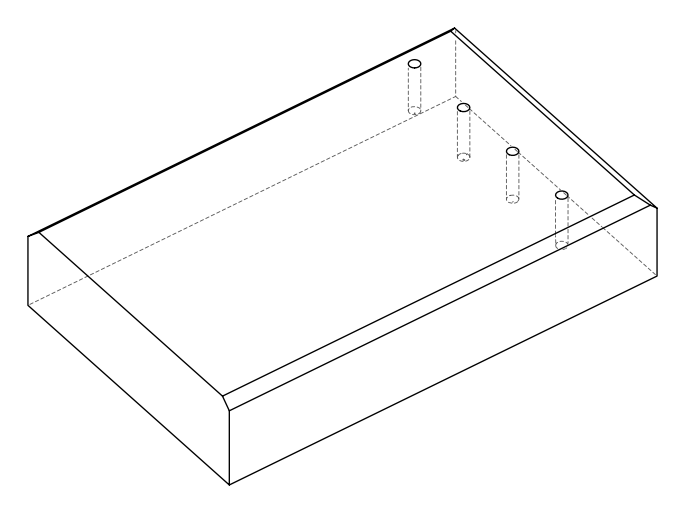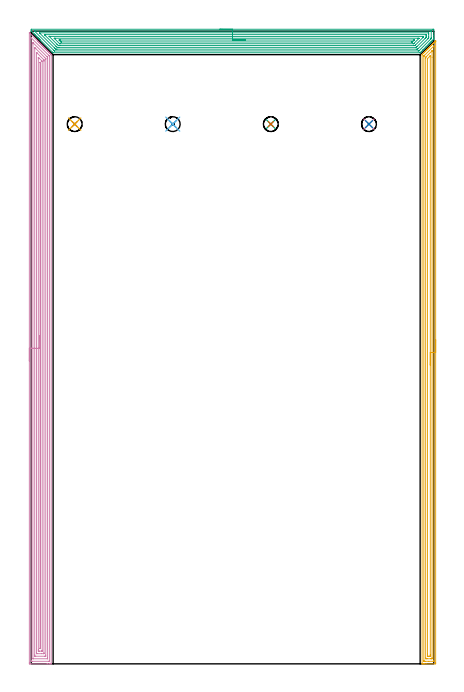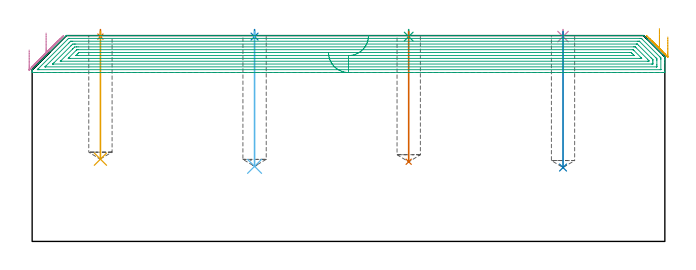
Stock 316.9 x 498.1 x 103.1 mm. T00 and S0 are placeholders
(PLAN: 11 operations, 2 tool changes, 61.9 min)
(1 SPOT_DRILL | STEP1POCKET | NXT0321_9005460120000 | 0.03 min | 3 mm3)
(2 SPOT_DRILL_1 | STEP1POCKET_1 | NXT0321_9005460120000 | 0.03 min | 1 mm3)
(3 SPOT_DRILL_2 | STEP1POCKET_2 | NXT0321_9005460120000 | 0.03 min | 1 mm3)
(4 SPOT_DRILL_3 | STEP1POCKET_3 | NXT0321_9005460120000 | 0.03 min | 2 mm3)
(5 DRILL_BLIND_HOLE_INTO_CENTER | STEP1POCKET | UGT0301_227 | 0.26 min | 6369 mm3)
(6 DRILL_BLIND_HOLE_INTO_CENTER_1 | STEP1POCKET_1 | UGT0301_227 | 0.27 min | 6918 mm3)
(7 DRILL_BLIND_HOLE_INTO_CENTER_2 | STEP1POCKET_2 | UGT0301_227 | 0.26 min | 6340 mm3)
(8 DRILL_BLIND_HOLE_INTO_CENTER_3 | STEP1POCKET_3 | UGT0301_227 | 0.27 min | 6816 mm3)
(9 AREA_MILL | FG_CHAMFER_SURFACE | UGT0205_001 | 17.43 min | 54211 mm3)
(10 AREA_MILL_1 | FG_CHAMFER_SURFACE_1 | UGT0205_001 | 27.53 min | 71811 mm3)
(11 AREA_MILL_2 | FG_CHAMFER_SURFACE_2 | UGT0205_001 | 15.78 min | 27652 mm3)
(TOOL NXT0321_9005460120000 | NC Spot Drill, 142deg, 12mm, Carbide, Uncoated | D12 PA142 FL30 Z2)
(TOOL UGT0301_227 | Twist Drill 11.7 mm | D11.7 PA118 FL90 Z2)
(TOOL UGT0205_001 | Chamfer Mill 20 x 3 x 45 deg. | D20 FL50 Z2)
(OP 1 SPOT_DRILL)
G17 G21 G94 G90
T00 M6
G54
G17 G0 G90 X34.2 Y424.9 S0 M3
G43 Z113.1 H0
G94 G81 G98 Z102.596 F250. R106.1
G80
M5
M2
(OP 2 SPOT_DRILL_1)
G17 G21 G94 G90
T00 M6
G54
G17 G0 G90 X111.4 Y424.9 S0 M3
G43 Z113.1 H0
G94 G81 G98 Z102.596 F250. R106.1
G80
M5
M2
(OP 3 SPOT_DRILL_2)
G17 G21 G94 G90
T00 M6
G54
G17 G0 G90 X188.6 Y424.9 S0 M3
G43 Z113.1 H0
G94 G81 G98 Z102.596 F250. R106.1
G80
M5
M2
(OP 4 SPOT_DRILL_3)
G17 G21 G94 G90
T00 M6
G54
G17 G0 G90 X265.9 Y424.9 S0 M3
G43 Z113.1 H0
G94 G81 G98 Z102.596 F250. R106.1
G80
M5
M2
(OP 5 DRILL_BLIND_HOLE_INTO_CENTER)
G17 G21 G94 G90
T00 M6
G54
G17 G0 G90 X34.2 Y424.9 S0 M3
G43 Z113.1 H0
G94 G81 G98 Z41.2 F250. R105.1
G80
M5
M2
(OP 6 DRILL_BLIND_HOLE_INTO_CENTER_1)
G17 G21 G94 G90
T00 M6
G54
G17 G0 G90 X111.4 Y424.9 S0 M3
G43 Z113.1 H0
G94 G81 G98 Z37.6 F250. R105.1
G80
M5
M2
(OP 7 DRILL_BLIND_HOLE_INTO_CENTER_2)
G17 G21 G94 G90
T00 M6
G54
G17 G0 G90 X188.6 Y424.9 S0 M3
G43 Z113.1 H0
G94 G81 G98 Z39.9 F250. R105.1
G80
M5
M2
(OP 8 DRILL_BLIND_HOLE_INTO_CENTER_3)
G17 G21 G94 G90
T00 M6
G54
G17 G0 G90 X265.9 Y424.9 S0 M3
G43 Z113.1 H0
G94 G81 G98 Z37. F250. R105.1
G80
M5
M2
(OP 9 AREA_MILL)
G17 G21 G94 G90
T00 M6
G54
G17 G0 G90 X148.45 Y499.6 S1061 M3
G43 Z113.1 H0
Z94.6
G94 G1 X148.488 Z93.729 F250.
X148.602 Z92.864
X148.791 Z92.012
X149.053 Z91.18
X149.387 Z90.374
X149.79 Z89.6
X150.259 Z88.864
X150.79 Z88.172
X151.379 Z87.529
X152.022 Z86.94
X152.714 Z86.409
X153.45 Z85.94
X154.224 Z85.537
X155.03 Z85.203
X155.862 Z84.941
X156.714 Z84.752
X157.578 Z84.638
X158.45 Z84.6
X316.271 Y499.599 Z84.601
X316.715 Y499.596 Z84.602
X316.89 Y499.592 Z84.606
X316.9 Y499.158 Z85.039
Y494.754 Z89.441
Y493.352 Z90.844
Y492.992 Z91.202
Y492.21 Z91.989
Y492.112 Z92.086
X316.899 Y491.809 Z92.387
X316.867 Y491.765 Z92.432
X316.502 Y491.402 Z92.798
X316.332 Y491.231 Z92.966
X315.659 Y490.559 Z93.641
X315.452 Y490.35 Z93.846
X314.816 Y489.716 Z94.484
X314.78 Y489.68 Z94.52
X314.571 Y489.469 Z94.727
X313.973 Y488.873 Z95.326
X313.886 Y488.785 Z95.413
X313.69 Y488.588 Z95.608
X313.13 Y488.03 Z96.169
X312.992 Y487.891 Z96.307
X312.81 Y487.708 Z96.488
X312.287 Y487.187 Z97.013
X311.929 Y486.827 Z97.369
X311.444 Y486.344 Z97.856
X311.048 Y485.946 Z98.25
X310.906 Y485.805 Z98.394
X310.611 Y485.511 Z98.689
X310.167 Y485.065 Z99.131
X309.688 Y484.588 Z99.612
X309.286 Y484.185 Z100.012
X308.766 Y483.665 Z100.534
X308.521 Y483.419 Z100.777
X308.405 Y483.304 Z100.894
X308.223 Y483.123 Z101.077
X308.073 Y482.973 Z101.227
X307.965 Y482.863 Z101.334
X307.925 Y482.824 Z101.374
X307.23 Y482.13 Z102.07
X307.084 Y481.983 Z102.214
X307.031 Y481.93 Z102.268
X306.41 Y481.31 Z102.89
X306.202 Y481.101 Z103.092
X306.198 Y481.1
X305.988 Z103.1
X17.618
X17.206 Y481.098 Z103.083
X17.048 Y481.249 Z102.946
X16.848 Y481.451 Z102.746
X16.758 Y481.542 Z102.658
X7.067 Y491.231 Z92.965
X6.737 Y491.563 Z92.637
X6.511 Y491.789 Z92.41
X6.292 Y492.007 Z92.191
X6.187 Y492.112 Z92.084
X5.748 Y492.552 Z91.647
X5.306 Y492.992 Z91.204
X5.1 Y493.199 Z91.
X5.051 Y493.249 Z90.951
X4.425 Y493.873 Z90.323
X4.209 Y494.092 Z90.108
X3.545 Y494.754 Z89.443
X3.366 Y494.934 Z89.265
X3.312 Y494.988 Z89.212
X2.664 Y495.635 Z88.562
X2.523 Y495.778 Z88.422
X0.347 Y497.953 Z86.246
X0.182 Y498.118 Z86.081
X0.027 Y498.277 Z85.922
X0.01 Y498.298 Z85.901
X0. Y498.996 Z85.204
Y499.321 Z84.879
X0.01 Y499.593 Z84.605
X0.071 Y499.6 Z84.6
X158.45
Y498.186 Z86.014
X314.576 Y498.185 Z86.015
X314.859 Y498.18 Z86.02
X314.886 Y498.179 Z86.021
X314.891 Y498.159 Z86.041
X314.897 Y498.124 Z86.076
X314.899 Y498.09 Z86.11
Y492.992 Z91.208
X314.897 Y492.584 Z91.616
X314.89 Y492.347 Z91.853
X314.874 Y492.235 Z91.965
X314.757 Y492.112 Z92.088
X314.622 Y491.973 Z92.227
X314.482 Y491.832 Z92.368
X305.54 Y482.891 Z101.309
X305.302 Y482.658 Z101.542
X305.204 Y482.566 Z101.634
X305.143 Y482.521 Z101.679
X304.553 Y482.514 Z101.686
X18.42 Y482.515 Z101.685
X18.32 Y482.516 Z101.684
X18.271 Y482.519 Z101.681
X18.25 Y482.521 Z101.679
X18.178 Y482.584 Z101.616
X17.799 Y482.954 Z101.246
X17.619 Y483.131 Z101.069
X2.916 Y497.834 Z86.366
X2.724 Y498.028 Z86.172
X2.631 Y498.125 Z86.075
X2.589 Y498.173 Z86.027
X2.585 Y498.18 Z86.02
X3.405 Y498.186 Z86.014
X158.45
Y496.772 Z87.428
X312.694 Y496.771 Z87.429
X312.78 Y496.77 Z87.43
X312.849 Y496.767 Z87.433
X312.886 Y496.765 Z87.435
X312.89 Y496.718 Z87.482
X312.896 Y496.516 Z87.684
X312.899 Y496.313 Z87.887
X312.9 Y495.635 Z88.565
Y493.67 Z90.53
X312.898 Y492.992 Z91.208
X312.896 Y492.793 Z91.407
X312.89 Y492.723 Z91.477
X312.853 Y492.664 Z91.536
X312.694 Y492.496 Z91.704
X312.501 Y492.301 Z91.899
X312.313 Y492.112 Z92.088
X304.385 Y484.185 Z100.015
X304.174 Y483.977 Z100.223
X304.14 Y483.946 Z100.254
X304.125 Y483.936 Z100.264
X304.098 Y483.933 Z100.267
X304.01 Y483.93 Z100.27
X303.752 Y483.929 Z100.271
X303.118 Y483.928 Z100.272
X20.301 Y483.929 Z100.271
X19.665 Y483.93 Z100.27
X19.407 Y483.933 Z100.267
X19.322 Y483.935 Z100.265
X19.264 Y483.947 Z100.253
X19.215 Y483.993 Z100.207
X19.018 Y484.185 Z100.015
X18.513 Y484.687 Z99.513
X18.134 Y485.065 Z99.135
X6.889 Y496.311 Z87.889
X6.686 Y496.516 Z87.684
X6.491 Y496.717 Z87.483
X6.447 Y496.765 Z87.435
X6.474 Y496.767 Z87.433
X6.542 Y496.77 Z87.43
X6.629 Y496.771 Z87.429
X158.45 Y496.772 Z87.428
Y495.357 Z88.843
X310.294
X310.757 Y495.353 Z88.847
X310.855 Y495.35 Z88.85
X310.89 Y495.348 Z88.852
X310.893 Y495.3 Z88.9
X310.896 Y495.192 Z89.008
X310.9 Y494.759 Z89.441
Y493.879 Z90.321
X310.897 Y493.436 Z90.764
X310.893 Y493.217 Z90.983
X310.89 Y493.164 Z91.036
X310.869 Y493.13 Z91.07
X310.821 Y493.075 Z91.125
X310.742 Y492.992 Z91.208
X310.38 Y492.629 Z91.571
X310.011 Y492.26 Z91.94
X303.698 Y485.946 Z98.254
X303.278 Y485.533 Z98.667
X303.133 Y485.394 Z98.806
X303.083 Y485.35 Z98.85
X303.011 Y485.347 Z98.853
X302.858 Y485.345 Z98.855
X302.576 Y485.343 Z98.857
X21.808
X21.195 Y485.344 Z98.856
X20.91 Y485.346 Z98.854
X20.301 Y485.354 Z98.846
X19.704 Y485.946 Z98.254
X19.407 Y486.242 Z97.958
X10.895 Y494.754 Z89.446
X10.465 Y495.187 Z89.013
X10.327 Y495.333 Z88.867
X10.319 Y495.351 Z88.849
X10.359 Y495.353 Z88.847
X10.465 Y495.355 Z88.845
X10.747 Y495.357 Z88.843
X158.45
Y493.943 Z90.257
X308.294
X308.436 Y493.942 Z90.258
X308.719 Y493.938 Z90.262
X308.891 Y493.935 Z90.265
X308.894 Y493.917 Z90.283
X308.896 Y493.873 Z90.327
X308.893 Y493.707 Z90.493
X308.89 Y493.625 Z90.575
X308.852 Y493.562 Z90.638
X308.259 Y492.957 Z91.243
X302.49 Y487.189 Z97.011
X302.126 Y486.827 Z97.373
X302.069 Y486.776 Z97.424
X302.053 Y486.764 Z97.436
X302.031 Y486.761 Z97.439
X301.964 Y486.759 Z97.441
X301.141 Y486.757 Z97.443
X22.984
X22.157 Y486.76 Z97.44
X22.089 Y486.764 Z97.436
X21.283 Y486.827 Z97.373
X21.195 Y486.909 Z97.291
X20.391 Y487.708 Z96.492
X20.301 Y487.797 Z96.403
X14.225 Y493.873 Z90.327
X14.18 Y493.921 Z90.279
X14.17 Y493.933 Z90.267
Y493.935 Z90.265
X14.18 Y493.936 Z90.264
X14.368 Y493.94 Z90.26
X14.652 Y493.943 Z90.257
X14.794
X158.45
Y492.529 Z91.671
X304.223
X304.646 Y492.528 Z91.672
X305.121 Y492.525 Z91.675
X305.226 Y492.522 Z91.678
X305.343 Y492.502 Z91.698
X305.246 Y492.401 Z91.799
X304.963 Y492.112 Z92.088
X301.44 Y488.588 Z95.612
X301.255 Y488.406 Z95.794
X301.07 Y488.228 Z95.972
X301.006 Y488.178 Z96.022
X300.952 Y488.176 Z96.024
X300.834 Y488.173 Z96.027
X300.599 Y488.172 Z96.028
X22.984
X22.511 Y488.173 Z96.027
X22.408 Y488.176 Z96.024
X22.386 Y488.178 Z96.022
X22.322 Y488.235 Z95.965
X22.227 Y488.325 Z95.875
X22.089 Y488.458 Z95.742
X18.436 Y492.112 Z92.088
X18.363 Y492.187 Z92.013
X18.225 Y492.332 Z91.868
X18.047 Y492.523 Z91.677
X18.094 Y492.524 Z91.676
X18.513 Y492.527 Z91.673
X18.984 Y492.529 Z91.671
X158.45
Y491.115 Z93.085
X301.188
X301.372 Y491.113 Z93.087
X301.464 Y491.11 Z93.09
X301.497 Y491.108 Z93.092
X301.493 Y491.101 Z93.099
X301.352 Y490.952 Z93.248
X301.209 Y490.806 Z93.394
X301.07 Y490.667 Z93.533
X300.466 Y490.063 Z94.137
X300.175 Y489.773 Z94.427
X300.019 Y489.624 Z94.576
X299.993 Y489.602 Z94.598
X299.959 Y489.592 Z94.608
X299.863 Y489.589 Z94.611
X299.669 Y489.587 Z94.614
X299.281 Y489.585 Z94.615
X299.164
X23.76
X23.566 Y489.587 Z94.613
X23.469 Y489.59 Z94.61
X23.426 Y489.592 Z94.608
X23.339 Y489.671 Z94.529
X22.984 Y490.015 Z94.185
X22.647 Y490.35 Z93.85
X22.089 Y490.909 Z93.291
X21.957 Y491.047 Z93.153
X21.904 Y491.104 Z93.096
X22.089 Y491.111 Z93.089
X22.209 Y491.113 Z93.087
X22.984 Y491.115 Z93.085
X23.101
X158.45
X159.322 Z93.123
X160.187 Z93.237
X161.038 Z93.426
X161.87 Z93.688
X162.676 Z94.022
X163.45 Z94.425
X164.186 Z94.894
X164.878 Z95.425
X165.521 Z96.014
X166.11 Z96.657
X166.642 Z97.35
X167.11 Z98.085
X167.513 Z98.859
X167.847 Z99.665
X168.109 Z100.497
X168.298 Z101.349
X168.412 Z102.214
X168.45 Z103.085
G0 Z113.1
M5
M2
(OP 10 AREA_MILL_1)
G17 G21 G94 G90
T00 M6
G54
G17 G0 G90 X-1.5 Y238.4 S1061 M3
G43 Z113.1 H0
Z95.9
G94 G1 Y238.438 Z95.028 F250.
Y238.552 Z94.164
Y238.741 Z93.312
Y239.003 Z92.48
Y239.337 Z91.674
Y239.74 Z90.9
Y240.208 Z90.164
Y240.74 Z89.472
Y241.329 Z88.829
Y241.972 Z88.24
Y242.664 Z87.708
Y243.4 Z87.24
Y244.174 Z86.837
Y244.98 Z86.503
Y245.812 Z86.241
Y246.664 Z86.052
Y247.528 Z85.938
Y248.4 Z85.9
Y496.669
X-1.496 Y496.783 Z85.903
X-1.494 Y496.784 Z85.904
X-1.482 Y496.783 Z85.916
X-1.005 Y496.306 Z86.394
X-0.292 Y495.593 Z87.107
X5.021 Y490.28 Z92.419
X5.065 Y490.235 Z92.464
X5.274 Y490.027 Z92.673
X5.318 Y489.983 Z92.716
X5.363 Y489.937 Z92.762
X5.57 Y489.73 Z92.969
X5.615 Y489.686 Z93.012
X5.661 Y489.64 Z93.06
X5.866 Y489.434 Z93.265
X5.912 Y489.389 Z93.309
X5.958 Y489.342 Z93.357
X6.163 Y489.138 Z93.562
X6.209 Y489.092 Z93.606
X6.256 Y489.044 Z93.655
X6.459 Y488.842 Z93.858
X6.506 Y488.795 Z93.903
X6.554 Y488.747 Z93.953
X6.755 Y488.545 Z94.154
X6.803 Y488.498 Z94.2
X6.851 Y488.449 Z94.25
X7.051 Y488.249 Z94.45
X7.1 Y488.201 Z94.497
X7.149 Y488.151 Z94.548
X7.348 Y487.953 Z94.747
X7.397 Y487.904 Z94.794
X7.447 Y487.854 Z94.846
X7.644 Y487.657 Z95.043
X7.694 Y487.607 Z95.091
X7.744 Y487.556 Z95.143
X7.94 Y487.36 Z95.339
X7.991 Y487.311 Z95.388
X8.042 Y487.259 Z95.441
X8.236 Y487.064 Z95.635
X8.288 Y487.014 Z95.685
X8.34 Y486.961 Z95.739
X8.533 Y486.768 Z95.932
X8.585 Y486.717 Z95.982
X8.637 Y486.663 Z96.036
X8.829 Y486.472 Z96.228
X8.882 Y486.42 Z96.279
X8.935 Y486.366 Z96.334
X9.125 Y486.175 Z96.524
X9.179 Y486.123 Z96.575
X9.232 Y486.068 Z96.631
X9.421 Y485.879 Z96.82
X9.476 Y485.826 Z96.872
X9.53 Y485.77 Z96.929
X9.718 Y485.583 Z97.116
X9.773 Y485.529 Z97.169
X9.828 Y485.473 Z97.227
X10.014 Y485.287 Z97.413
X10.069 Y485.232 Z97.466
X10.125 Y485.175 Z97.524
X10.31 Y484.99 Z97.709
X10.366 Y484.935 Z97.763
X10.423 Y484.877 Z97.822
X10.606 Y484.694 Z98.005
X10.663 Y484.638 Z98.06
X10.721 Y484.58 Z98.12
X10.903 Y484.398 Z98.301
X10.96 Y484.341 Z98.357
X11.018 Y484.282 Z98.417
X11.199 Y484.102 Z98.598
X11.257 Y484.044 Z98.654
X11.316 Y483.984 Z98.715
X11.495 Y483.805 Z98.894
X11.554 Y483.747 Z98.951
X11.614 Y483.687 Z99.013
X11.791 Y483.509 Z99.19
X11.851 Y483.45 Z99.248
X11.911 Y483.389 Z99.31
X12.087 Y483.213 Z99.486
X12.148 Y483.153 Z99.545
X12.209 Y483.092 Z99.608
X12.384 Y482.917 Z99.783
X12.445 Y482.857 Z99.842
X12.507 Y482.794 Z99.906
X12.68 Y482.62 Z100.079
X12.742 Y482.56 Z100.138
X12.804 Y482.496 Z100.203
X12.976 Y482.324 Z100.375
X13.039 Y482.263 Z100.435
X13.102 Y482.199 Z100.501
X13.272 Y482.028 Z100.671
X13.336 Y481.966 Z100.732
X13.399 Y481.901 Z100.798
X13.569 Y481.732 Z100.968
X13.633 Y481.669 Z101.029
X13.697 Y481.603 Z101.096
X13.865 Y481.435 Z101.264
X13.93 Y481.372 Z101.326
X13.995 Y481.306 Z101.394
X14.161 Y481.139 Z101.56
X14.227 Y481.075 Z101.623
X14.292 Y481.008 Z101.691
X14.457 Y480.843 Z101.856
X14.524 Y480.778 Z101.92
X14.59 Y480.71 Z101.989
X14.754 Y480.547 Z102.153
X14.82 Y480.481 Z102.217
X14.888 Y480.413 Z102.287
X15.05 Y480.25 Z102.449
X15.117 Y480.184 Z102.514
X15.186 Y480.115 Z102.584
X15.563 Y479.738 Z102.961
X15.602 Y479.698 Z102.997
X15.708 Y479.587 Z103.09
X15.7 Y479.226 Z103.1
Y0.166
X15.697 Y0.01 Z103.088
X15.651 Y0.007 Z103.043
X15.268 Y0. Z102.667
X14.888 Z102.287
X14.227 Z101.622
X13.005 Z100.402
X12.445 Z99.839
X-0.307 Z87.091
X-0.917 Y0.001 Z86.48
X-1.149 Y0.002 Z86.248
X-1.492 Y0.007 Z85.906
X-1.494 Y0.034 Z85.904
X-1.499 Y0.612 Z85.901
X-1.5 Y1.196 Z85.9
Y248.4
X-0.086 Z87.314
Y492.675
X-0.085 Y492.735 Z87.315
X-0.081 Y492.853 Z87.319
X-0.079 Y492.916 Z87.321
X-0.066 Y492.907 Z87.334
X-0.027 Y492.872 Z87.373
X0.234 Y492.616 Z87.634
X13.628 Y479.222 Z101.028
X14.227 Y478.62 Z101.627
X14.26 Y478.582 Z101.66
X14.275 Y478.564 Z101.675
X14.279 Y478.506 Z101.679
X14.284 Y478.388 Z101.684
X14.285 Y478.329 Z101.685
X14.286 Y478.27 Z101.686
X14.285 Y2.339 Z101.685
X14.284 Y2.28 Z101.684
X14.279 Y2.162 Z101.679
X14.27 Y2.01 Z101.67
X14.227 Y2.008 Z101.627
X13.732 Y2.001 Z101.132
X0.864 Y2. Z88.264
X0.369 Y2.001 Z87.769
X-0.027 Y2.008 Z87.373
X-0.076 Y2.01 Z87.324
X-0.082 Y2.22 Z87.318
X-0.085 Y2.339 Z87.315
X-0.086 Y248.4 Z87.314
X1.328 Z88.728
X1.329 Y488.151 Z88.729
X1.33 Y488.578 Z88.73
X1.334 Y489.044 Z88.734
X1.335 Y489.053 Z88.735
X1.351 Y489.044 Z88.751
X1.755 Y488.645 Z89.155
X12.445 Y477.955 Z99.845
X12.703 Y477.694 Z100.103
X12.831 Y477.561 Z100.231
X12.86 Y477.528 Z100.26
X12.865 Y477.496 Z100.265
X12.867 Y477.436 Z100.267
X12.871 Y477.01 Z100.271
Y4.649
X12.87 Y4.184 Z100.27
X12.867 Y4.077 Z100.267
X12.865 Y4.026 Z100.265
X12.859 Y4.01 Z100.259
X12.811 Y4.007 Z100.211
X12.627 Y4.001 Z100.027
X1.572 Z88.972
X1.449 Y4.003 Z88.849
X1.352 Y4.009 Z88.752
X1.334 Y4.013 Z88.734
X1.332 Y4.018 Z88.732
X1.33 Y4.041 Z88.73
X1.329 Y4.184 Z88.729
X1.328 Y248.4 Z88.728
X2.743 Z90.143
Y484.921
X2.744 Y485.092 Z90.144
X2.747 Y485.176 Z90.147
X2.749 Y485.188 Z90.149
X2.752 Z90.152
X2.786 Y485.157 Z90.186
X3.371 Y484.58 Z90.771
X3.537 Y484.415 Z90.937
X10.663 Y477.288 Z98.063
X11.402 Y476.543 Z98.802
X11.45 Y476.488 Z98.85
X11.453 Y476.443 Z98.853
X11.455 Y476.344 Z98.855
X11.457 Y476.145 Z98.857
Y475.748
Y6.863
X11.452 Y6.072 Z98.852
X11.451 Y6.022 Z98.851
X11.415 Y6.01 Z98.815
X11.309 Y6.006 Z98.709
X11.094 Y6.003 Z98.494
X10.663 Y6. Z98.063
X3.506 Z90.906
X3.094 Y6.002 Z90.494
X2.888 Y6.006 Z90.288
X2.785 Y6.01 Z90.185
X2.749 Y6.018 Z90.149
X2.743 Y6.863 Z90.143
Y248.4
X4.157 Z91.557
Y481.008
X4.159 Y481.278 Z91.559
X4.16 Y481.317 Z91.56
X4.162 Y481.325 Z91.562
X4.228 Y481.265 Z91.628
X4.361 Y481.139 Z91.761
X4.428 Y481.074 Z91.828
X4.494 Y481.008 Z91.894
X9.85 Y475.65 Z97.25
X9.927 Y475.565 Z97.327
X10.036 Y475.442 Z97.436
X10.038 Y475.384 Z97.438
X10.042 Y474.758 Z97.442
X10.043 Y474.487 Z97.443
Y8.649
X10.042 Y8.378 Z97.442
X10.038 Y8.106 Z97.438
X10.036 Y8.031 Z97.436
X10.03 Y8.009 Z97.43
X10.014 Y8.007 Z97.414
X9.934 Y8.003 Z97.334
X9.773 Y8.001 Z97.173
X9.529 Y8. Z96.929
X7.991 Z95.391
X5.074 Z92.474
X4.428 Y8.003 Z91.828
X4.178 Y8.006 Z91.578
X4.163 Y8.016 Z91.563
X4.161 Y8.023 Z91.561
X4.158 Y8.649 Z91.558
X4.157 Y8.92 Z91.557
Y248.4
X5.571 Z92.971
Y476.543
X5.573 Y477.181 Z92.973
X5.577 Y477.436 Z92.977
X5.578 Y477.461 Z92.978
X5.582 Y477.46 Z92.982
X5.613 Y477.436 Z93.013
X6.209 Y476.843 Z93.609
X6.509 Y476.543 Z93.909
X8.293 Y474.758 Z95.693
X8.596 Y474.444 Z95.996
X8.622 Y474.412 Z96.022
X8.625 Y474.397 Z96.025
X8.627 Y474.358 Z96.027
X8.628 Y474.278 Z96.028
X8.629 Y474.118 Z96.029
Y10.688
X8.628 Y10.434 Z96.028
X8.624 Y10.115 Z96.024
X8.622 Y10.037 Z96.022
X8.616 Y10.01 Z96.016
X8.568 Y10.007 Z95.968
X8.422 Y10.002 Z95.822
X6.642 Y10. Z94.042
X6.209 Y10.001 Z93.609
X5.749 Y10.003 Z93.149
X5.606 Y10.01 Z93.006
X5.578 Y10.014 Z92.978
X5.576 Y10.064 Z92.976
X5.573 Y10.179 Z92.973
X5.572 Y10.434 Z92.972
X5.571 Y11.074 Z92.971
Y248.4
X6.985 Z94.385
X6.986 Y473.202 Z94.386
X6.989 Y473.432 Z94.389
X6.992 Y473.583 Z94.392
X6.995 Y473.599 Z94.395
X7. Y473.595 Z94.4
X7.023 Y473.576 Z94.423
X7.1 Y473.501 Z94.5
X7.164 Y473.433 Z94.564
X7.195 Y473.397 Z94.595
X7.208 Y473.378 Z94.608
X7.21 Y473.316 Z94.61
X7.214 Y473.087 Z94.614
Y472.972
X7.215 Y472.857 Z94.615
Y12.998
X7.211 Y12.22 Z94.611
X7.209 Y12.111 Z94.609
X7.203 Y12.01 Z94.603
X7.1 Y12.005 Z94.5
X7.027 Y12.004 Z94.427
X7.001 Y12.007 Z94.401
X6.992 Y12.01 Z94.392
X6.99 Y12.03 Z94.39
X6.987 Y12.105 Z94.387
X6.986 Y12.22 Z94.386
X6.985 Y12.335 Z94.385
Y248.4
Y249.272 Z94.423
Y250.136 Z94.537
Y250.988 Z94.726
Y251.82 Z94.988
Y252.626 Z95.322
Y253.4 Z95.725
Y254.136 Z96.194
Y254.828 Z96.725
Y255.471 Z97.314
Y256.06 Z97.957
Y256.592 Z98.65
Y257.06 Z99.385
Y257.463 Z100.159
Y257.797 Z100.965
Y258.059 Z101.797
Y258.248 Z102.649
Y258.362 Z103.514
Y258.4 Z104.385
G0 Z113.1
M5
M2
(OP 11 AREA_MILL_2)
G17 G21 G94 G90
T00 M6
G54
G17 G0 G90 X318.4 Y255.15 S1061 M3
G43 Z113.1 H0
Z102.4
G94 G1 Y255.112 Z101.528 F250.
Y254.998 Z100.663
Y254.809 Z99.812
Y254.547 Z98.98
Y254.213 Z98.174
Y253.81 Z97.4
Y253.342 Z96.664
Y252.81 Z95.972
Y252.221 Z95.329
Y251.578 Z94.739
Y250.886 Z94.208
Y250.15 Z93.74
Y249.376 Z93.337
Y248.57 Z93.003
Y247.738 Z92.741
Y246.887 Z92.552
Y246.022 Z92.438
Y245.15 Z92.4
Y1.028
X318.399 Y0.628 Z92.401
X318.395 Y0.14 Z92.403
X318.392 Y0.009 Z92.406
X317.912 Y0. Z92.885
X310.84 Z99.955
X309.429 Z101.367
X309.072 Z101.723
X308.357 Z102.443
X308.094 Z102.705
X307.718 Y0.007 Z103.073
X307.703 Y0.009 Z103.088
X307.7 Y0.181 Z103.1
Y479.397
X307.696 Y479.588 Z103.096
X307.724 Y479.627 Z103.07
X307.937 Y479.838 Z102.862
X308.051 Y479.951 Z102.749
X308.63 Y480.532 Z102.166
X308.831 Y480.732 Z101.968
X308.906 Y480.806 Z101.894
X309.514 Y481.416 Z101.282
X309.726 Y481.626 Z101.074
X309.761 Y481.661 Z101.039
X310.398 Y482.3 Z100.398
X310.616 Y482.516 Z100.184
X311.282 Y483.184 Z99.515
X311.472 Y483.372 Z99.328
X311.514 Y483.414 Z99.286
X312.166 Y484.067 Z98.631
X312.327 Y484.227 Z98.473
X312.408 Y484.308 Z98.392
X313.05 Y484.951 Z97.747
X313.183 Y485.083 Z97.617
X313.302 Y485.202 Z97.498
X313.492 Y485.393 Z97.306
X313.599 Y485.5 Z97.199
X314.196 Y486.096 Z96.604
X314.376 Y486.277 Z96.421
X314.492 Y486.394 Z96.304
X315.09 Y486.99 Z95.71
X315.26 Y487.162 Z95.537
X315.984 Y487.884 Z94.815
X316.144 Y488.046 Z94.653
X316.878 Y488.778 Z93.921
X317.028 Y488.93 Z93.768
X317.459 Y489.359 Z93.341
X317.772 Y489.672 Z93.027
X317.912 Y489.814 Z92.884
X318.314 Y490.215 Z92.485
X318.368 Y490.268 Z92.432
X318.394 Y490.295 Z92.404
X318.399 Y490.298 Z92.399
Y490.295
X318.4 Y490.268 Z92.4
Y245.15
X316.986 Z93.814
Y2.097
X316.984 Y2.044 Z93.816
X316.982 Y2.019 Z93.818
X316.98 Y2.013 Z93.82
X316.966 Y2.01 Z93.834
X316.554 Y2.002 Z94.246
X313.019 Y2. Z97.781
X310.367 Z100.433
X309.956 Y2.001 Z100.844
X309.48 Y2.003 Z101.32
X309.235 Y2.01 Z101.565
X309.121 Y2.019 Z101.679
X309.115 Y2.372 Z101.685
Y2.416
Y478.05
X309.121 Y478.474 Z101.679
X309.131 Y478.57 Z101.669
X309.187 Y478.63 Z101.613
X309.283 Y478.73 Z101.517
X309.493 Y478.944 Z101.307
X309.726 Y479.176 Z101.074
X316.743 Y486.192 Z94.057
X316.84 Y486.286 Z93.96
X316.942 Y486.38 Z93.858
X316.979 Y486.407 Z93.821
X316.985 Y486.14 Z93.815
Y486.096
X316.986 Y245.15 Z93.814
X315.572 Z95.228
X315.571 Y4.783 Z95.229
X315.569 Y4.204 Z95.231
X315.566 Y4.047 Z95.234
X315.565 Y4.016 Z95.235
X315.528 Y4.01 Z95.272
X315.459 Y4.003 Z95.341
X315.26 Y4.001 Z95.54
X314.578 Y4. Z96.222
X311.724 Z99.076
X311.041 Y4.001 Z99.759
X310.84 Y4.005 Z99.96
X310.639 Y4.01 Z100.161
X310.535 Y4.024 Z100.265
X310.532 Y4.099 Z100.268
X310.53 Y4.204 Z100.27
X310.529 Y4.519 Z100.271
Y476.576
X310.53 Y477.156 Z100.27
X310.533 Y477.466 Z100.267
X310.535 Y477.512 Z100.265
X310.553 Y477.542 Z100.247
X310.616 Y477.609 Z100.184
X310.84 Y477.84 Z99.96
X315.52 Y482.52 Z95.28
X315.54 Y482.536 Z95.26
X315.556 Y482.547 Z95.244
X315.565 Y482.52 Z95.235
X315.569 Y482.328 Z95.231
X315.571 Y482.206 Z95.229
X315.572 Y477.621 Z95.228
Y245.15
X314.157 Z96.643
Y7.108
X314.156 Y6.886 Z96.644
X314.151 Y6.22 Z96.649
X314.142 Y6.01 Z96.658
X313.93 Y6.006 Z96.87
X313.492 Y6. Z97.308
X312.608 Z98.192
X312.169 Y6.006 Z98.631
X311.959 Y6.01 Z98.841
X311.95 Y6.129 Z98.85
X311.944 Y6.663 Z98.856
X311.943 Y6.886 Z98.857
Y7.559
Y476.261
X311.944 Y476.43 Z98.856
X311.947 Y476.471 Z98.853
X311.949 Y476.488 Z98.851
X311.96 Y476.503 Z98.84
X312.013 Y476.561 Z98.787
X312.162 Y476.712 Z98.638
X314.012 Y478.562 Z96.788
X314.101 Y478.648 Z96.699
X314.14 Y478.68 Z96.66
X314.15 Y478.687 Z96.65
X314.152 Y478.662 Z96.648
X314.155 Y478.568 Z96.645
X314.157 Y478.271 Z96.643
Y478.05
Y245.15
Y244.278 Z96.681
Y243.414 Z96.795
Y242.562 Z96.983
Y241.73 Z97.246
Y240.924 Z97.58
Y240.15 Z97.982
Y239.414 Z98.451
Y238.722 Z98.982
Y238.079 Z99.572
Y237.49 Z100.215
Y236.959 Z100.907
Y236.49 Z101.643
Y236.087 Z102.416
Y235.753 Z103.222
Y235.491 Z104.054
Y235.302 Z104.906
Y235.188 Z105.771
Y235.15 Z106.643
G0 Z113.1
M5
M2
